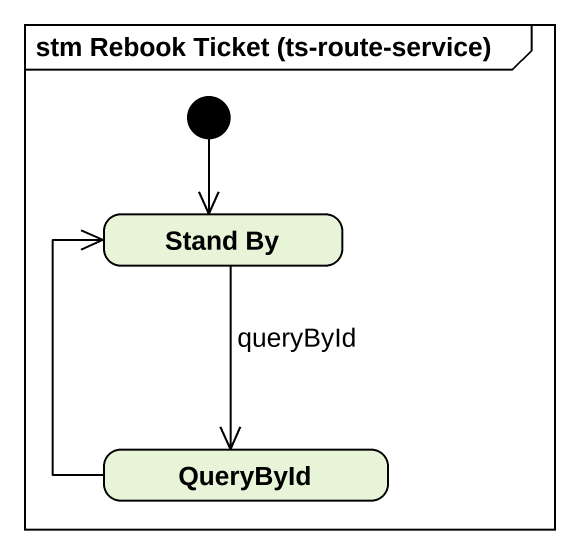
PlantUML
@startuml
mainframe stm Rebook Ticket (ts-route-service)
hide empty description
state "Stand By" as Stand_By
state QueryById
[*] --> Stand_By
Stand_By --> QueryById : queryById
QueryById -up-> Stand_By
@enduml
